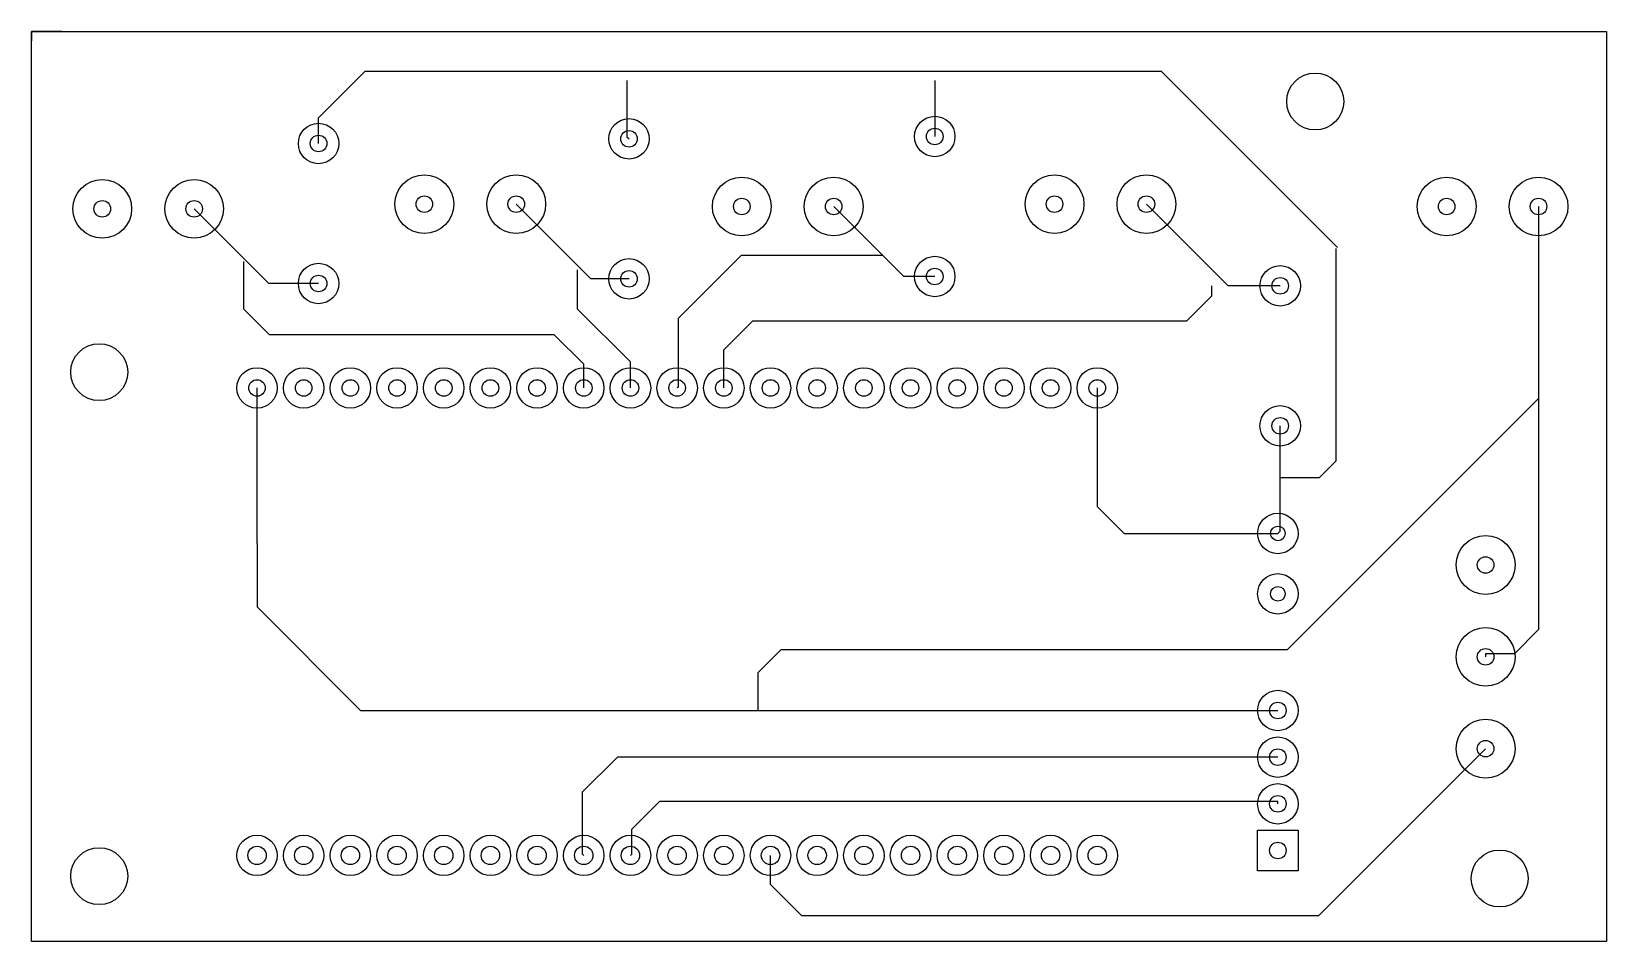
# Model space of a CAD drawing. Header units: millimetres. Extents: x 1.5 to 87.2, y 1.7 to 51.2.
import ezdxf

# ---------------------------------------------------------------- set-up
doc = ezdxf.new("R2010")
doc.units = ezdxf.units.MM

msp = doc.modelspace()

# ---------------------------------------------------------------- linework, layer by layer
for points in [[(3.175, 51.181), (1.524, 51.181), (87.224, 51.181), (87.224, 1.651), (1.524, 1.651), (1.524, 51.181), (1.524, 50.673)], [(17.145, 45.085), (17.145, 46.482), (19.685, 49.022), (62.992, 49.022), (72.593, 39.421)], [(33.909, 48.514), (33.926, 45.449), (34.036, 45.339)], [(50.673, 48.514), (50.673, 45.466)], [(17.145, 37.465), (14.438, 37.465), (10.374, 41.529)], [(34.036, 37.719), (31.964, 37.719), (27.9, 41.783)], [(83.526, 41.656), (83.526, 31.202), (69.85, 17.526), (42.291, 17.526), (41.046, 16.281), (41.046, 14.224)], [(50.673, 37.846), (48.982, 37.846), (45.172, 41.656)], [(69.469, 37.338), (66.635, 37.338), (62.19, 41.783)], [(31.575, 31.78), (31.575, 33.068), (29.972, 34.671), (14.478, 34.671), (13.081, 36.068), (13.081, 38.667)], [(47.835, 38.993), (40.136, 38.993), (36.703, 35.56), (36.703, 31.828), (36.655, 31.78)], [(69.469, 26.901), (71.605, 26.901), (72.517, 27.813), (72.517, 39.37)], [(34.115, 31.78), (34.115, 33.195), (31.242, 36.068), (31.242, 38.21)], [(39.195, 31.781), (39.195, 33.861), (40.767, 35.433), (64.389, 35.433), (65.746, 36.79), (65.746, 37.338)], [(13.795, 23.32), (13.795, 31.78)], [(59.515, 31.78), (59.515, 25.321), (60.976, 23.86), (69.342, 23.86)], [(83.525, 31.201), (83.525, 18.628), (82.21, 17.313), (80.645, 17.313), (80.645, 17.144)], [(69.342, 23.86), (69.469, 23.987), (69.469, 29.718)], [(13.795, 23.32), (13.795, 19.86), (19.431, 14.224), (69.342, 14.224)], [(80.645, 12.145), (71.548, 3.048), (43.434, 3.048), (41.735, 4.747), (41.735, 6.336)], [(69.342, 11.684), (33.401, 11.684), (31.496, 9.779), (31.496, 6.415), (31.575, 6.336)], [(69.342, 9.144), (69.342, 9.271), (35.687, 9.271), (34.163, 7.747), (34.163, 6.383), (34.115, 6.337)]]:
    msp.add_lwpolyline(points)
msp.add_lwpolyline([(68.242, 5.504), (68.242, 7.704), (70.442, 7.704), (70.442, 5.504)], close=True)
for centre, radius in [((71.374, 47.371), 1.55), ((34.036, 45.339), 1.1), ((50.673, 45.466), 1.1), ((17.145, 45.085), 1.1), ((17.145, 45.085), 0.45), ((34.036, 45.339), 0.45), ((50.673, 45.466), 0.45), ((5.374, 41.529), 1.6), ((10.374, 41.529), 1.6), ((22.9, 41.783), 1.6), ((27.9, 41.783), 1.6), ((40.172, 41.656), 1.6), ((45.172, 41.656), 1.6), ((57.19, 41.783), 1.6), ((62.19, 41.783), 1.6), ((78.526, 41.656), 1.6), ((83.526, 41.656), 1.6), ((22.9, 41.783), 0.45), ((27.9, 41.783), 0.45), ((40.172, 41.656), 0.45), ((45.172, 41.656), 0.45), ((57.19, 41.783), 0.45), ((62.19, 41.783), 0.45), ((78.526, 41.656), 0.45), ((83.526, 41.656), 0.45), ((5.374, 41.529), 0.45), ((10.374, 41.529), 0.45), ((17.145, 37.465), 1.1), ((34.036, 37.719), 1.1), ((50.673, 37.846), 1.1), ((17.145, 37.465), 0.45), ((34.036, 37.719), 0.45), ((50.673, 37.846), 0.45), ((69.469, 37.338), 1.1), ((69.469, 37.338), 0.45), ((5.207, 32.639), 1.55), ((13.795, 31.78), 1.1), ((16.335, 31.78), 1.1), ((18.875, 31.78), 1.1), ((21.415, 31.78), 1.1), ((23.955, 31.78), 1.1), ((26.495, 31.78), 1.1), ((29.035, 31.78), 1.1), ((31.575, 31.78), 1.1), ((34.115, 31.78), 1.1), ((36.655, 31.78), 1.1), ((39.195, 31.78), 1.1), ((41.735, 31.78), 1.1), ((44.275, 31.78), 1.1), ((46.815, 31.78), 1.1), ((49.355, 31.78), 1.1), ((51.895, 31.78), 1.1), ((54.435, 31.78), 1.1), ((56.975, 31.78), 1.1), ((59.515, 31.78), 1.1), ((13.795, 31.78), 0.45), ((16.335, 31.78), 0.45), ((18.875, 31.78), 0.45), ((21.415, 31.78), 0.45), ((23.955, 31.78), 0.45), ((26.495, 31.78), 0.45), ((29.035, 31.78), 0.45), ((31.575, 31.78), 0.45), ((34.115, 31.78), 0.45), ((36.655, 31.78), 0.45), ((39.195, 31.78), 0.45), ((41.735, 31.78), 0.45), ((44.275, 31.78), 0.45), ((46.815, 31.78), 0.45), ((49.355, 31.78), 0.45), ((51.895, 31.78), 0.45), ((54.435, 31.78), 0.45), ((56.975, 31.78), 0.45), ((59.515, 31.78), 0.45), ((69.469, 29.718), 1.1), ((69.469, 29.718), 0.45), ((69.342, 23.86), 1.1), ((69.342, 23.86), 0.4), ((80.645, 22.145), 1.6), ((80.645, 22.145), 0.45), ((69.342, 20.574), 1.1), ((69.342, 20.574), 0.4), ((80.645, 17.144), 1.6), ((80.645, 17.144), 0.45), ((69.342, 14.224), 1.1), ((69.342, 14.224), 0.45), ((80.645, 12.145), 1.6), ((69.342, 11.684), 1.1), ((69.342, 11.684), 0.45), ((80.645, 12.145), 0.45), ((69.342, 9.144), 1.1), ((69.342, 9.144), 0.45), ((13.795, 6.336), 1.1), ((16.335, 6.336), 1.1), ((18.875, 6.336), 1.1), ((21.415, 6.336), 1.1), ((23.955, 6.336), 1.1), ((26.495, 6.336), 1.1), ((29.035, 6.336), 1.1), ((31.575, 6.336), 1.1), ((34.115, 6.336), 1.1), ((36.655, 6.336), 1.1), ((39.195, 6.336), 1.1), ((41.735, 6.336), 1.1), ((44.275, 6.336), 1.1), ((46.815, 6.336), 1.1), ((49.355, 6.336), 1.1), ((51.895, 6.336), 1.1), ((54.435, 6.336), 1.1), ((56.975, 6.336), 1.1), ((59.515, 6.336), 1.1), ((69.342, 6.604), 0.45), ((5.207, 5.207), 1.55), ((13.795, 6.336), 0.5), ((16.335, 6.336), 0.5), ((18.875, 6.336), 0.5), ((21.415, 6.336), 0.5), ((23.955, 6.336), 0.5), ((26.495, 6.336), 0.5), ((29.035, 6.336), 0.5), ((31.575, 6.336), 0.5), ((34.115, 6.336), 0.5), ((36.655, 6.336), 0.5), ((39.195, 6.336), 0.5), ((41.735, 6.336), 0.5), ((44.275, 6.336), 0.5), ((46.815, 6.336), 0.5), ((49.355, 6.336), 0.5), ((51.895, 6.336), 0.5), ((54.435, 6.336), 0.5), ((56.975, 6.336), 0.5), ((59.515, 6.336), 0.5), ((81.407, 5.08), 1.55)]:
    msp.add_circle(centre, radius)

doc.saveas('drawing.dxf')
